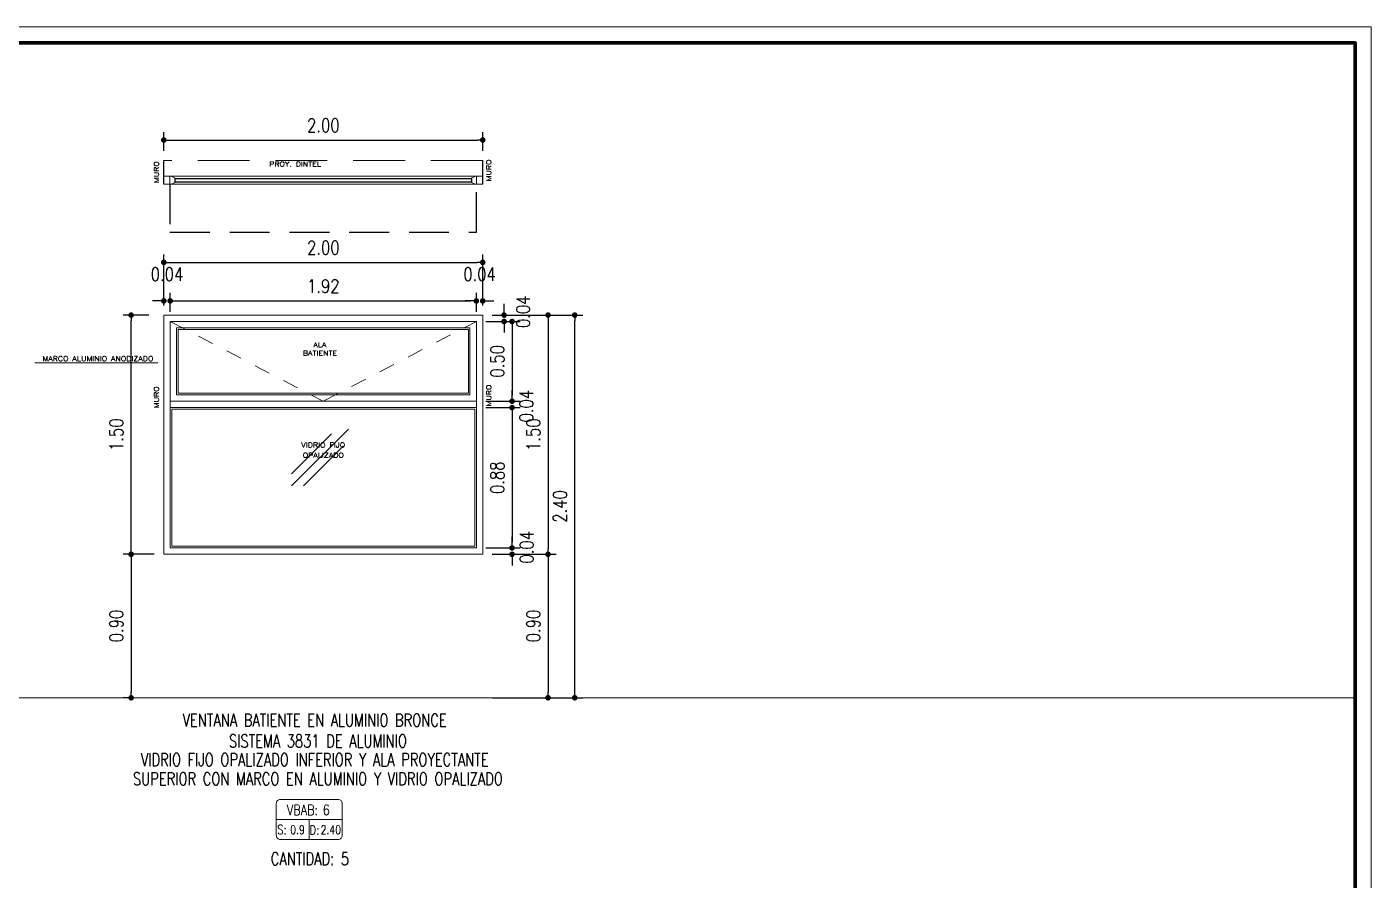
# Model space of a CAD drawing. Header units: metres. Extents: x 2750 to 2938, y 1259 to 1403.
# Drawn here: x 2916.81 to 2925.24, y 1370.2 to 1375.55 of the extents above; entities that cross this region are included whole.
import ezdxf
from ezdxf.enums import TextEntityAlignment as Align

# ---------------------------------------------------------------- set-up
doc = ezdxf.new("R2010")
doc.units = ezdxf.units.M
for name, pattern in [('AUDIT_I_050607102013-1', [0.1875, 0.125, -0.0625]), ('HIDDEN', [0.375, 0.25, -0.125]), ('LÍNEAS_OCULTAS', [0.375, 0.25, -0.125])]:
    doc.linetypes.add(name, pattern=pattern)
for name, color, linetype, lineweight in [('03-BLK.VENTANAS', 8, 'Continuous', 0), ('05-TEXTO10', 7, 'Continuous', 5), ('ARQ - Cod Det', 1, 'Continuous', 5), ('ARQ - Ventanas', 2, 'Continuous', 0), ('COTAS', 1, 'Continuous', 0), ('COTAS 75', 2, 'Continuous', 0), ('Proyecciones-SC', 8, 'AUDIT_I_050607102013-1', 0), ('TITULOS', 131, 'Continuous', 90)]:
    doc.layers.add(name, color=color, linetype=linetype, lineweight=lineweight)
doc.layers.add('ARQ - Proyección', color=250, linetype='LÍNEAS_OCULTAS', lineweight=0, true_color=0x363636)
for name, color, linetype in [('MUROS', 5, 'Continuous'), ('proyeccion', 8, 'LÍNEAS_OCULTAS'), ('solid', 252, 'Continuous')]:
    doc.layers.add(name, color=color, linetype=linetype)
doc.styles.add('05-TEXTOCOTAS', font='romans.shx', dxfattribs={"width": 0.8, "height": 0.085})
doc.styles.add('STD', font='SIMPLEX', dxfattribs={"width": 1.2})
doc.styles.add('TEXT', font='romans.shx', dxfattribs={"width": 0.8})
doc.dimstyles.new('COTAB12-50', dxfattribs={"dimtxt": 0.085, "dimasz": 0.035, "dimexe": 0.05, "dimexo": 0.06, "dimgap": 0.05, "dimtad": 1, "dimzin": 0, "dimdsep": 46, "dimtxsty": '05-TEXTOCOTAS', "dimblk": 'DOT', "dimcen": 0, "dimclrt": 256, "dimaunit": 1, "dimadec": 0, "dimazin": 0, "dimtfac": 1, "dimtofl": 0, "dimtmove": 2, "dimatfit": 3, "dimldrblk": 'DOT', "dimfxl": 1, "dimtolj": 1, "dimtzin": 0, "dimarcsym": 0})

# ---------------------------------------------------------------- blocks, each defined once
blk = doc.blocks.new('_Dot')
at = {"color": 0, "linetype": 'ByBlock', "lineweight": -2}
blk.add_line((-0.5, 0), (-1, 0), dxfattribs=at)
at = {"color": 0, "linetype": 'ByBlock', "const_width": 0.5}
blk.add_lwpolyline([(-0.25, 0, 1), (0.25, 0, 1)], format="xyb", close=True, dxfattribs=at)
blk = doc.blocks.new('*D285')
at = {"layer": 'COTAS', "color": 0, "lineweight": -2, "transparency": 16777216}
for p, q in [((2919.725, 1373.7419), (2919.8489, 1373.7419)), ((2919.7989, 1373.7769), (2919.7989, 1373.8119)), ((2919.685, 1373.7019), (2919.8489, 1373.7019)), ((2919.7989, 1373.6669), (2919.7989, 1373.6319))]:
    blk.add_line(p, q, dxfattribs=at)
at = {"layer": 'DEFPOINTS', "color": 0, "transparency": 16777216}
for p in [(2919.665, 1373.7419), (2919.625, 1373.7019), (2919.7989, 1373.7019)]:
    blk.add_point(p, dxfattribs=at)
at = {"layer": 'COTAS', "color": 0, "lineweight": -2, "transparency": 16777216, "xscale": 0.035, "yscale": 0.035, "zscale": 0.035}
for p, rotation in [((2919.7989, 1373.7419), 270), ((2919.7989, 1373.7019), 90)]:
    blk.add_blockref('_Dot', p, dxfattribs=dict(at, rotation=rotation))
at = {"layer": 'COTAS', "transparency": 16777216, "insert": (2919.9182, 1373.7628), "char_height": 0.085, "attachment_point": 5, "rotation": 90, "style": '05-TEXTOCOTAS'}
blk.add_mtext('\\A1;0.04', dxfattribs=at)
blk = doc.blocks.new('*D286')
at = {"layer": 'COTAS', "color": 0, "lineweight": -2, "transparency": 16777216}
for p, q in [((2919.685, 1373.7019), (2919.8989, 1373.7019)), ((2919.8489, 1373.6669), (2919.8489, 1373.2369)), ((2919.685, 1373.2019), (2919.8989, 1373.2019))]:
    blk.add_line(p, q, dxfattribs=at)
at = {"layer": 'DEFPOINTS', "color": 0, "transparency": 16777216}
for p in [(2919.625, 1373.7019), (2919.625, 1373.2019), (2919.8489, 1373.2019)]:
    blk.add_point(p, dxfattribs=at)
at = {"layer": 'COTAS', "color": 0, "lineweight": -2, "transparency": 16777216, "xscale": 0.035, "yscale": 0.035, "zscale": 0.035}
for p, rotation in [((2919.8489, 1373.7019), 90), ((2919.8489, 1373.2019), 270)]:
    blk.add_blockref('_Dot', p, dxfattribs=dict(at, rotation=rotation))
at = {"layer": 'COTAS', "transparency": 16777216, "insert": (2919.7564, 1373.4519), "char_height": 0.085, "attachment_point": 5, "rotation": 90, "style": '05-TEXTOCOTAS'}
blk.add_mtext('\\A1;0.50', dxfattribs=at)
blk = doc.blocks.new('*D287')
at = {"layer": 'COTAS', "color": 0, "lineweight": -2, "transparency": 16777216}
for p, q in [((2919.8489, 1373.2369), (2919.8489, 1373.2719)), ((2919.685, 1373.2019), (2919.8989, 1373.2019)), ((2919.685, 1373.1619), (2919.8989, 1373.1619)), ((2919.8489, 1373.1269), (2919.8489, 1373.0919))]:
    blk.add_line(p, q, dxfattribs=at)
at = {"layer": 'DEFPOINTS', "color": 0, "transparency": 16777216}
for p in [(2919.625, 1373.2019), (2919.625, 1373.1619), (2919.8489, 1373.1619)]:
    blk.add_point(p, dxfattribs=at)
at = {"layer": 'COTAS', "color": 0, "lineweight": -2, "transparency": 16777216, "xscale": 0.035, "yscale": 0.035, "zscale": 0.035}
for p, rotation in [((2919.8489, 1373.2019), 270), ((2919.8489, 1373.1619), 90)]:
    blk.add_blockref('_Dot', p, dxfattribs=dict(at, rotation=rotation))
at = {"layer": 'COTAS', "transparency": 16777216, "insert": (2919.9377, 1373.1709), "char_height": 0.085, "attachment_point": 5, "rotation": 90, "style": '05-TEXTOCOTAS'}
blk.add_mtext('\\A1;0.04', dxfattribs=at)
blk = doc.blocks.new('*D288')
at = {"layer": 'COTAS', "color": 0, "lineweight": -2, "transparency": 16777216}
for p, q in [((2919.685, 1373.1619), (2919.8989, 1373.1619)), ((2919.8489, 1373.1269), (2919.8489, 1372.3169)), ((2919.685, 1372.2819), (2919.8989, 1372.2819))]:
    blk.add_line(p, q, dxfattribs=at)
at = {"layer": 'DEFPOINTS', "color": 0, "transparency": 16777216}
for p in [(2919.625, 1373.1619), (2919.625, 1372.2819), (2919.8489, 1372.2819)]:
    blk.add_point(p, dxfattribs=at)
at = {"layer": 'COTAS', "color": 0, "lineweight": -2, "transparency": 16777216, "xscale": 0.035, "yscale": 0.035, "zscale": 0.035}
for p, rotation in [((2919.8489, 1373.1619), 90), ((2919.8489, 1372.2819), 270)]:
    blk.add_blockref('_Dot', p, dxfattribs=dict(at, rotation=rotation))
at = {"layer": 'COTAS', "transparency": 16777216, "insert": (2919.7564, 1372.7219), "char_height": 0.085, "attachment_point": 5, "rotation": 90, "style": '05-TEXTOCOTAS'}
blk.add_mtext('\\A1;0.88', dxfattribs=at)
blk = doc.blocks.new('*D289')
at = {"layer": 'COTAS', "color": 0, "lineweight": -2, "transparency": 16777216}
for p, q in [((2919.8489, 1372.3169), (2919.8489, 1372.3519)), ((2919.685, 1372.2819), (2919.8989, 1372.2819)), ((2919.725, 1372.2419), (2919.8989, 1372.2419)), ((2919.8489, 1372.2069), (2919.8489, 1372.1719))]:
    blk.add_line(p, q, dxfattribs=at)
at = {"layer": 'DEFPOINTS', "color": 0, "transparency": 16777216}
for p in [(2919.625, 1372.2819), (2919.665, 1372.2419), (2919.8489, 1372.2419)]:
    blk.add_point(p, dxfattribs=at)
at = {"layer": 'COTAS', "color": 0, "lineweight": -2, "transparency": 16777216, "xscale": 0.035, "yscale": 0.035, "zscale": 0.035}
for p, rotation in [((2919.8489, 1372.2819), 270), ((2919.8489, 1372.2419), 90)]:
    blk.add_blockref('_Dot', p, dxfattribs=dict(at, rotation=rotation))
at = {"layer": 'COTAS', "transparency": 16777216, "insert": (2919.941, 1372.2857), "char_height": 0.085, "attachment_point": 5, "rotation": 90, "style": '05-TEXTOCOTAS'}
blk.add_mtext('\\A1;0.04', dxfattribs=at)
blk = doc.blocks.new('*D290')
at = {"layer": 'COTAS', "color": 0, "lineweight": -2, "transparency": 16777216}
for p, q in [((2917.63, 1373.831), (2917.595, 1373.831)), ((2917.665, 1373.8019), (2917.665, 1373.881)), ((2917.705, 1373.7619), (2917.705, 1373.881)), ((2917.74, 1373.831), (2917.775, 1373.831))]:
    blk.add_line(p, q, dxfattribs=at)
at = {"layer": 'DEFPOINTS', "color": 0, "transparency": 16777216}
for p in [(2917.705, 1373.831), (2917.665, 1373.7419), (2917.705, 1373.7019)]:
    blk.add_point(p, dxfattribs=at)
at = {"layer": 'COTAS', "color": 0, "lineweight": -2, "transparency": 16777216, "xscale": 0.035, "yscale": 0.035, "zscale": 0.035}
blk.add_blockref('_Dot', (2917.665, 1373.831), dxfattribs=at)
at = {"layer": 'COTAS', "color": 0, "lineweight": -2, "transparency": 16777216, "xscale": 0.035, "yscale": 0.035, "zscale": 0.035, "rotation": 180}
blk.add_blockref('_Dot', (2917.705, 1373.831), dxfattribs=at)
at = {"layer": 'COTAS', "transparency": 16777216, "insert": (2917.685, 1373.9985), "char_height": 0.085, "attachment_point": 5, "style": '05-TEXTOCOTAS'}
blk.add_mtext('\\A1;0.04', dxfattribs=at)
blk = doc.blocks.new('*D291')
at = {"layer": 'COTAS', "color": 0, "lineweight": -2, "transparency": 16777216}
for p, q in [((2917.705, 1373.7619), (2917.705, 1373.881)), ((2917.74, 1373.831), (2919.59, 1373.831)), ((2919.625, 1373.7619), (2919.625, 1373.881))]:
    blk.add_line(p, q, dxfattribs=at)
at = {"layer": 'DEFPOINTS', "color": 0, "transparency": 16777216}
for p in [(2919.625, 1373.831), (2917.705, 1373.7019), (2919.625, 1373.7019)]:
    blk.add_point(p, dxfattribs=at)
at = {"layer": 'COTAS', "color": 0, "lineweight": -2, "transparency": 16777216, "xscale": 0.035, "yscale": 0.035, "zscale": 0.035, "rotation": 180}
blk.add_blockref('_Dot', (2917.705, 1373.831), dxfattribs=at)
at = {"layer": 'COTAS', "color": 0, "lineweight": -2, "transparency": 16777216, "xscale": 0.035, "yscale": 0.035, "zscale": 0.035}
blk.add_blockref('_Dot', (2919.625, 1373.831), dxfattribs=at)
at = {"layer": 'COTAS', "transparency": 16777216, "insert": (2918.665, 1373.9235), "char_height": 0.085, "attachment_point": 5, "style": '05-TEXTOCOTAS'}
blk.add_mtext('\\A1;1.92', dxfattribs=at)
blk = doc.blocks.new('*D280')
at = {"layer": 'COTAS', "color": 0, "lineweight": -2, "transparency": 16777216}
for p, q in [((2919.59, 1373.831), (2919.555, 1373.831)), ((2919.625, 1373.7619), (2919.625, 1373.881)), ((2919.665, 1373.8019), (2919.665, 1373.881)), ((2919.7, 1373.831), (2919.735, 1373.831))]:
    blk.add_line(p, q, dxfattribs=at)
at = {"layer": 'DEFPOINTS', "color": 0, "transparency": 16777216}
for p in [(2919.665, 1373.831), (2919.665, 1373.7419), (2919.625, 1373.7019)]:
    blk.add_point(p, dxfattribs=at)
at = {"layer": 'COTAS', "color": 0, "lineweight": -2, "transparency": 16777216, "xscale": 0.035, "yscale": 0.035, "zscale": 0.035}
blk.add_blockref('_Dot', (2919.625, 1373.831), dxfattribs=at)
at = {"layer": 'COTAS', "color": 0, "lineweight": -2, "transparency": 16777216, "xscale": 0.035, "yscale": 0.035, "zscale": 0.035, "rotation": 180}
blk.add_blockref('_Dot', (2919.665, 1373.831), dxfattribs=at)
at = {"layer": 'COTAS', "transparency": 16777216, "insert": (2919.645, 1373.9985), "char_height": 0.085, "attachment_point": 5, "style": '05-TEXTOCOTAS'}
blk.add_mtext('\\A1;0.04', dxfattribs=at)
blk = doc.blocks.new('*D281')
at = {"layer": 'COTAS', "color": 0, "lineweight": -2, "transparency": 16777216}
for p, q in [((2917.665, 1373.8019), (2917.665, 1374.1227)), ((2917.7, 1374.0727), (2919.63, 1374.0727)), ((2919.665, 1373.8019), (2919.665, 1374.1227))]:
    blk.add_line(p, q, dxfattribs=at)
at = {"layer": 'DEFPOINTS', "color": 0, "transparency": 16777216}
for p in [(2919.665, 1374.0727), (2917.665, 1373.7419), (2919.665, 1373.7419)]:
    blk.add_point(p, dxfattribs=at)
at = {"layer": 'COTAS', "color": 0, "lineweight": -2, "transparency": 16777216, "xscale": 0.035, "yscale": 0.035, "zscale": 0.035, "rotation": 180}
blk.add_blockref('_Dot', (2917.665, 1374.0727), dxfattribs=at)
at = {"layer": 'COTAS', "color": 0, "lineweight": -2, "transparency": 16777216, "xscale": 0.035, "yscale": 0.035, "zscale": 0.035}
blk.add_blockref('_Dot', (2919.665, 1374.0727), dxfattribs=at)
at = {"layer": 'COTAS', "transparency": 16777216, "insert": (2918.665, 1374.1652), "char_height": 0.085, "attachment_point": 5, "style": '05-TEXTOCOTAS'}
blk.add_mtext('\\A1;2.00', dxfattribs=at)
blk = doc.blocks.new('*D292')
at = {"layer": 'COTAS', "color": 0, "lineweight": -2, "transparency": 16777216}
for p, q in [((2919.725, 1373.7419), (2920.1246, 1373.7419)), ((2920.0746, 1373.7069), (2920.0746, 1372.2769)), ((2919.725, 1372.2419), (2920.1246, 1372.2419))]:
    blk.add_line(p, q, dxfattribs=at)
at = {"layer": 'DEFPOINTS', "color": 0, "transparency": 16777216}
for p in [(2919.665, 1373.7419), (2919.665, 1372.2419), (2920.0746, 1372.2419)]:
    blk.add_point(p, dxfattribs=at)
at = {"layer": 'COTAS', "color": 0, "lineweight": -2, "transparency": 16777216, "xscale": 0.035, "yscale": 0.035, "zscale": 0.035}
for p, rotation in [((2920.0746, 1373.7419), 90), ((2920.0746, 1372.2419), 270)]:
    blk.add_blockref('_Dot', p, dxfattribs=dict(at, rotation=rotation))
at = {"layer": 'COTAS', "transparency": 16777216, "insert": (2919.9821, 1372.9919), "char_height": 0.085, "attachment_point": 5, "rotation": 90, "style": '05-TEXTOCOTAS'}
blk.add_mtext('\\A1;1.50', dxfattribs=at)
blk = doc.blocks.new('*D293')
at = {"layer": 'COTAS', "color": 0, "lineweight": -2, "transparency": 16777216}
for p, q in [((2917.665, 1374.7724), (2917.665, 1374.8901)), ((2917.7, 1374.8401), (2919.63, 1374.8401)), ((2919.665, 1374.7724), (2919.665, 1374.8901))]:
    blk.add_line(p, q, dxfattribs=at)
at = {"layer": 'DEFPOINTS', "color": 0, "transparency": 16777216}
for p in [(2919.665, 1374.8401), (2917.665, 1374.7124), (2919.665, 1374.7124)]:
    blk.add_point(p, dxfattribs=at)
at = {"layer": 'COTAS', "color": 0, "lineweight": -2, "transparency": 16777216, "xscale": 0.035, "yscale": 0.035, "zscale": 0.035, "rotation": 180}
blk.add_blockref('_Dot', (2917.665, 1374.8401), dxfattribs=at)
at = {"layer": 'COTAS', "color": 0, "lineweight": -2, "transparency": 16777216, "xscale": 0.035, "yscale": 0.035, "zscale": 0.035}
blk.add_blockref('_Dot', (2919.665, 1374.8401), dxfattribs=at)
at = {"layer": 'COTAS', "transparency": 16777216, "insert": (2918.665, 1374.9326), "char_height": 0.085, "attachment_point": 5, "style": '05-TEXTOCOTAS'}
blk.add_mtext('\\A1;2.00', dxfattribs=at)
blk = doc.blocks.new('*D282')
at = {"layer": 'COTAS', "color": 0, "lineweight": -2, "transparency": 16777216}
for p, q in [((2919.725, 1372.2419), (2920.1246, 1372.2419)), ((2920.0746, 1372.2069), (2920.0746, 1371.3769)), ((2919.725, 1371.3419), (2920.1246, 1371.3419))]:
    blk.add_line(p, q, dxfattribs=at)
at = {"layer": 'DEFPOINTS', "color": 0, "transparency": 16777216}
for p in [(2919.665, 1372.2419), (2919.665, 1371.3419), (2920.0746, 1371.3419)]:
    blk.add_point(p, dxfattribs=at)
at = {"layer": 'COTAS', "color": 0, "lineweight": -2, "transparency": 16777216, "xscale": 0.035, "yscale": 0.035, "zscale": 0.035}
for p, rotation in [((2920.0746, 1372.2419), 90), ((2920.0746, 1371.3419), 270)]:
    blk.add_blockref('_Dot', p, dxfattribs=dict(at, rotation=rotation))
at = {"layer": 'COTAS', "transparency": 16777216, "insert": (2919.9821, 1371.7919), "char_height": 0.085, "attachment_point": 5, "rotation": 90, "style": '05-TEXTOCOTAS'}
blk.add_mtext('\\A1;0.90', dxfattribs=at)
blk = doc.blocks.new('*D283')
at = {"layer": 'COTAS', "color": 0, "lineweight": -2, "transparency": 16777216}
for p, q in [((2919.725, 1373.7419), (2920.2919, 1373.7419)), ((2920.2419, 1371.3769), (2920.2419, 1373.7069)), ((2919.785, 1371.3419), (2920.2919, 1371.3419))]:
    blk.add_line(p, q, dxfattribs=at)
at = {"layer": 'DEFPOINTS', "color": 0, "transparency": 16777216}
for p in [(2919.665, 1373.7419), (2920.2419, 1373.7419), (2919.725, 1371.3419)]:
    blk.add_point(p, dxfattribs=at)
at = {"layer": 'COTAS', "color": 0, "lineweight": -2, "transparency": 16777216, "xscale": 0.035, "yscale": 0.035, "zscale": 0.035}
for p, rotation in [((2920.2419, 1373.7419), 90), ((2920.2419, 1371.3419), 270)]:
    blk.add_blockref('_Dot', p, dxfattribs=dict(at, rotation=rotation))
at = {"layer": 'COTAS', "transparency": 16777216, "insert": (2920.1494, 1372.5419), "char_height": 0.085, "attachment_point": 5, "rotation": 90, "style": '05-TEXTOCOTAS'}
blk.add_mtext('\\A1;2.40', dxfattribs=at)
blk = doc.blocks.new('*D294')
at = {"layer": 'COTAS', "color": 0, "lineweight": -2, "transparency": 16777216}
for p, q in [((2917.57, 1373.7419), (2917.41, 1373.7419)), ((2917.46, 1372.2769), (2917.46, 1373.7069)), ((2917.605, 1372.2419), (2917.41, 1372.2419))]:
    blk.add_line(p, q, dxfattribs=at)
at = {"layer": 'DEFPOINTS', "color": 0, "transparency": 16777216}
for p in [(2917.46, 1373.7419), (2917.63, 1373.7419), (2917.665, 1372.2419)]:
    blk.add_point(p, dxfattribs=at)
at = {"layer": 'COTAS', "color": 0, "lineweight": -2, "transparency": 16777216, "xscale": 0.035, "yscale": 0.035, "zscale": 0.035}
for p, rotation in [((2917.46, 1373.7419), 90), ((2917.46, 1372.2419), 270)]:
    blk.add_blockref('_Dot', p, dxfattribs=dict(at, rotation=rotation))
at = {"layer": 'COTAS', "transparency": 16777216, "insert": (2917.3675, 1372.9919), "char_height": 0.085, "attachment_point": 5, "rotation": 90, "style": '05-TEXTOCOTAS'}
blk.add_mtext('\\A1;1.50', dxfattribs=at)
blk = doc.blocks.new('*D284')
at = {"layer": 'COTAS', "color": 0, "lineweight": -2, "transparency": 16777216}
for p, q in [((2917.4475, 1372.2419), (2917.41, 1372.2419)), ((2917.46, 1372.2069), (2917.46, 1371.3769)), ((2917.4475, 1371.3419), (2917.41, 1371.3419))]:
    blk.add_line(p, q, dxfattribs=at)
at = {"layer": 'DEFPOINTS', "color": 0, "transparency": 16777216}
for p in [(2917.5075, 1372.2419), (2917.46, 1371.3419), (2917.5075, 1371.3419)]:
    blk.add_point(p, dxfattribs=at)
at = {"layer": 'COTAS', "color": 0, "lineweight": -2, "transparency": 16777216, "xscale": 0.035, "yscale": 0.035, "zscale": 0.035}
for p, rotation in [((2917.46, 1372.2419), 90), ((2917.46, 1371.3419), 270)]:
    blk.add_blockref('_Dot', p, dxfattribs=dict(at, rotation=rotation))
at = {"layer": 'COTAS', "transparency": 16777216, "insert": (2917.3675, 1371.7919), "char_height": 0.085, "attachment_point": 5, "rotation": 90, "style": '05-TEXTOCOTAS'}
blk.add_mtext('\\A1;0.90', dxfattribs=at)

msp = doc.modelspace()

# ---------------------------------------------------------------- linework, layer by layer
at = {"color": 8, "transparency": 33554687}
msp.add_lwpolyline([(2919.5956, 1374.5974), (2917.7344, 1374.5974), (2917.7344, 1374.5774), (2919.5956, 1374.5774)], close=True, dxfattribs=at)
at = {"layer": '03-BLK.VENTANAS', "color": 2, "transparency": 33554687}
for p, q in [((2919.625, 1373.2019), (2917.705, 1373.2019)), ((2919.625, 1373.1619), (2917.705, 1373.1619))]:
    msp.add_line(p, q, dxfattribs=at)
at = {"layer": '03-BLK.VENTANAS', "transparency": 33554687}
msp.add_line((2890.9591, 1371.3419), (2925.1361, 1371.3419), dxfattribs=at)
at = {"layer": '03-BLK.VENTANAS', "color": 2, "transparency": 33554687}
for points in [[(2917.665, 1373.7419), (2919.665, 1373.7419), (2919.665, 1372.2419), (2917.665, 1372.2419)], [(2917.705, 1373.7019), (2919.625, 1373.7019), (2919.625, 1372.2819), (2917.705, 1372.2819)], [(2917.705, 1373.7019), (2919.625, 1373.7019), (2919.625, 1373.2019), (2917.705, 1373.2019)], [(2917.745, 1373.6619), (2919.585, 1373.6619), (2919.585, 1373.2419), (2917.745, 1373.2419)]]:
    msp.add_lwpolyline(points, close=True, dxfattribs=at)
at = {"layer": '03-BLK.VENTANAS', "transparency": 33554687}
msp.add_lwpolyline([(2916.8554, 1373.4419), (2917.6278, 1373.4419)], dxfattribs=at)
at = {"layer": 'ARQ - Cod Det', "transparency": 33554687}
for p, q in [((2918.7843, 1370.579), (2918.3703, 1370.579)), ((2918.5773, 1370.579), (2918.5773, 1370.4531))]:
    msp.add_line(p, q, dxfattribs=at)
msp.add_lwpolyline([(2918.3703, 1370.6788), (2918.3703, 1370.4792, 0.414214), (2918.3964, 1370.4531), (2918.7582, 1370.4531, 0.414214), (2918.7843, 1370.4792), (2918.7843, 1370.6788, 0.414214), (2918.7582, 1370.7049), (2918.3964, 1370.7049, 0.414214)], format="xyb", close=True, dxfattribs=at)
at = {"layer": 'ARQ - Proyección', "color": 252, "ltscale": 1.3, "transparency": 33554687}
for points in [[(2919.665, 1374.7124), (2917.665, 1374.7124)], [(2917.665, 1374.5624), (2919.665, 1374.5624)]]:
    msp.add_lwpolyline(points, dxfattribs=at)
at = {"layer": 'ARQ - Ventanas', "transparency": 33554687}
for points in [[(2917.665, 1374.5624), (2917.665, 1374.6124), (2917.7031, 1374.6124), (2917.7031, 1374.5624)], [(2919.6269, 1374.6124), (2917.7031, 1374.6124), (2917.7031, 1374.5624), (2919.6269, 1374.5624)], [(2917.7412, 1374.5988), (2917.7331, 1374.5988), (2917.7331, 1374.576), (2917.7412, 1374.576), (2917.7112, 1374.5624), (2917.7031, 1374.5624), (2917.7031, 1374.6124), (2917.7112, 1374.6124)], [(2919.5888, 1374.5988), (2919.597, 1374.5988), (2919.597, 1374.576), (2919.5888, 1374.576), (2919.6188, 1374.5624), (2919.6269, 1374.5624), (2919.6269, 1374.6124), (2919.6188, 1374.6124)], [(2919.6269, 1374.5624), (2919.6269, 1374.6124), (2919.665, 1374.6124), (2919.665, 1374.5624)]]:
    msp.add_lwpolyline(points, close=True, dxfattribs=at)
at = {"layer": 'COTAS', "transparency": 33554687}
for points in [[(2917.755, 1373.6519), (2919.575, 1373.6519), (2919.575, 1373.2519), (2917.755, 1373.2519)], [(2917.715, 1373.1519), (2919.615, 1373.1519), (2919.615, 1372.2919), (2917.715, 1372.2919)]]:
    msp.add_lwpolyline(points, close=True, dxfattribs=at)
at = {"layer": 'COTAS 75', "transparency": 33554687}
msp.add_lwpolyline([(2890.8591, 1375.5495), (2925.2361, 1375.5495), (2925.2361, 1363.3103), (2890.8591, 1363.3103)], close=True, dxfattribs=at)
at = {"layer": 'MUROS', "linetype": 'Continuous', "transparency": 33554687}
for p, q in [((2917.665, 1374.5624), (2917.665, 1374.7124)), ((2919.665, 1374.5624), (2919.665, 1374.7124))]:
    msp.add_line(p, q, dxfattribs=at)
at = {"layer": 'proyeccion', "color": 252, "transparency": 33554687}
msp.add_lwpolyline([(2917.7031, 1374.5624), (2917.7031, 1374.2624), (2919.6269, 1374.2624), (2919.6269, 1374.5624)], dxfattribs=at)
at = {"layer": 'Proyecciones-SC', "linetype": 'HIDDEN', "ltscale": 0.25, "transparency": 33554687}
msp.add_lwpolyline([(2917.705, 1373.7019), (2918.665, 1373.2019), (2919.625, 1373.7019)], dxfattribs=at)
at = {"layer": 'solid', "transparency": 33554687}
for points in [[(2918.4663, 1372.6708), (2918.8231, 1373.0276)], [(2918.4663, 1372.7455), (2918.7171, 1372.9964)], [(2918.5411, 1372.6708), (2918.7919, 1372.9216)]]:
    msp.add_lwpolyline(points, dxfattribs=at)
at = {"layer": 'TITULOS', "transparency": 33554687}
msp.add_lwpolyline([(2890.9591, 1375.4495), (2925.1361, 1375.4495), (2925.1361, 1363.4103), (2890.9591, 1363.4103)], close=True, dxfattribs=at)

# ---------------------------------------------------------------- texts
at = {"layer": '05-TEXTO10', "transparency": 33554687, "style": 'STD', "width": 1.2}
for p in [(2917.6335, 1374.6379), (2919.7181, 1374.6489), (2917.6335, 1373.226), (2919.7181, 1373.2371)]:
    msp.add_text('MURO', height=0.03, rotation=90, dxfattribs=at).set_placement(p, align=Align.CENTER)
at = {"layer": '05-TEXTO10', "transparency": 33554687, "style": 'STD'}
for s, height, width, p in [('PROY. DINTEL', 0.03, 1.2, (2918.4886, 1374.6741)), ('ALA', 0.03, 1.2, (2918.6442, 1373.5405)), ('MARCO ALUMINIO ANODIZADO', 0.03, 1.2, (2917.2515, 1373.4538)), ('BATIENTE', 0.03, 1.2, (2918.6442, 1373.4884)), ('VIDRIO FIJO', 0.03, 1.2, (2918.6651, 1372.9123)), ('OPALIZADO', 0.03, 1.2, (2918.6651, 1372.8482)), ('VENTANA BATIENTE EN ALUMINIO BRONCE', 0.08, 0.75, (2918.6109, 1371.1618)), (' SISTEMA 3831 DE ALUMINIO', 0.08, 0.75, (2918.6109, 1371.0311)), ('VIDRIO FIJO OPALIZADO INFERIOR Y ALA PROYECTANTE', 0.08, 0.75, (2918.6109, 1370.9138)), (' SUPERIOR CON MARCO EN ALUMINIO Y VIDRIO OPALIZADO', 0.08, 0.75, (2918.6109, 1370.7936)), ('CANTIDAD: 5', 0.08, 0.75, (2918.5811, 1370.2924))]:
    msp.add_text(s, height=height, dxfattribs=dict(at, width=width)).set_placement(p, align=Align.CENTER)
at = {"layer": 'ARQ - Cod Det', "transparency": 33554687, "attachment_point": 2, "style": 'TEXT'}
for s, insert, char_height, width in [('VBAB:', (2918.5346, 1370.6711), 0.06476, 0.107914), ('6', (2918.6834, 1370.6711), 0.0648, 0.107914), ('S:', (2918.4062, 1370.5445), 0.05829, 0.097122), ('0.9', (2918.5035, 1370.5408), 0.05347, 0.06178), ('D:', (2918.6092, 1370.5419), 0.05829, 0.090994), ('2.40', (2918.7125, 1370.5409), 0.05347, 0.06178)]:
    msp.add_mtext(s, dxfattribs=dict(at, insert=insert, char_height=char_height, width=width))

# ---------------------------------------------------------------- dimensions: what is measured, and where the dimension line sits
at = {"layer": 'COTAS', "transparency": 33554687}
for base, p1, p2, picture, middle in [((2919.665, 1374.8401), (2917.665, 1374.7124), (2919.665, 1374.7124), '*D293', (2918.665, 1374.9326)), ((2919.665, 1374.0727), (2917.665, 1373.7419), (2919.665, 1373.7419), '*D281', (2918.665, 1374.1652)), ((2917.705, 1373.831), (2917.665, 1373.7419), (2917.705, 1373.7019), '*D290', (2917.685, 1373.9985)), ((2919.665, 1373.831), (2919.625, 1373.7019), (2919.665, 1373.7419), '*D280', (2919.645, 1373.9985)), ((2919.625, 1373.831), (2917.705, 1373.7019), (2919.625, 1373.7019), '*D291', (2918.665, 1373.9235))]:
    dim = msp.add_linear_dim(base=base, p1=p1, p2=p2, dimstyle='COTAB12-50', dxfattribs=at)
    dim.commit()
    dim.dimension.update_dxf_attribs({"geometry": picture, "text_midpoint": middle})
for base, p1, p2, picture, middle in [((2919.7989, 1373.7019), (2919.665, 1373.7419), (2919.625, 1373.7019), '*D285', (2919.9182, 1373.7628)), ((2919.8489, 1373.1619), (2919.625, 1373.2019), (2919.625, 1373.1619), '*D287', (2919.9377, 1373.1709)), ((2919.8489, 1372.2419), (2919.625, 1372.2819), (2919.665, 1372.2419), '*D289', (2919.941, 1372.2857))]:
    dim = msp.add_linear_dim(base=base, p1=p1, p2=p2, angle=90, dimstyle='COTAB12-50', dxfattribs=at)
    dim.commit()
    dim.dimension.update_dxf_attribs({"geometry": picture, "text_midpoint": middle, "dimtype": 160})
for base, p1, p2, picture, middle in [((2917.46, 1373.7419), (2917.665, 1372.2419), (2917.63, 1373.7419), '*D294', (2917.3675, 1372.9919)), ((2920.0746, 1372.2419), (2919.665, 1373.7419), (2919.665, 1372.2419), '*D292', (2919.9821, 1372.9919)), ((2920.2419, 1373.7419), (2919.725, 1371.3419), (2919.665, 1373.7419), '*D283', (2920.1494, 1372.5419)), ((2919.8489, 1373.2019), (2919.625, 1373.7019), (2919.625, 1373.2019), '*D286', (2919.7564, 1373.4519)), ((2919.8489, 1372.2819), (2919.625, 1373.1619), (2919.625, 1372.2819), '*D288', (2919.7564, 1372.7219)), ((2917.46, 1371.3419), (2917.5075, 1372.2419), (2917.5075, 1371.3419), '*D284', (2917.3675, 1371.7919)), ((2920.0746, 1371.3419), (2919.665, 1372.2419), (2919.665, 1371.3419), '*D282', (2919.9821, 1371.7919))]:
    dim = msp.add_linear_dim(base=base, p1=p1, p2=p2, angle=90, dimstyle='COTAB12-50', dxfattribs=at)
    dim.commit()
    dim.dimension.update_dxf_attribs({"geometry": picture, "text_midpoint": middle})

doc.saveas('drawing.dxf')
